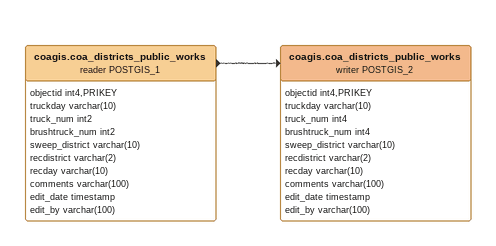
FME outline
coagis.coa_districts_public_works (reader POSTGIS_1)
    attributes: objectid int4,PRIKEY, truckday varchar(10), truck_num int2, brushtruck_num int2, sweep_district varchar(10), recdistrict varchar(2), recday varchar(10), comments varchar(100), edit_date timestamp, edit_by varchar(100)
    -> coagis.coa_districts_public_works (writer POSTGIS_2)
coagis.coa_districts_public_works (writer POSTGIS_2)
    attributes: objectid int4,PRIKEY, truckday varchar(10), truck_num int4, brushtruck_num int4, sweep_district varchar(10), recdistrict varchar(2), recday varchar(10), comments varchar(100), edit_date timestamp, edit_by varchar(100)
